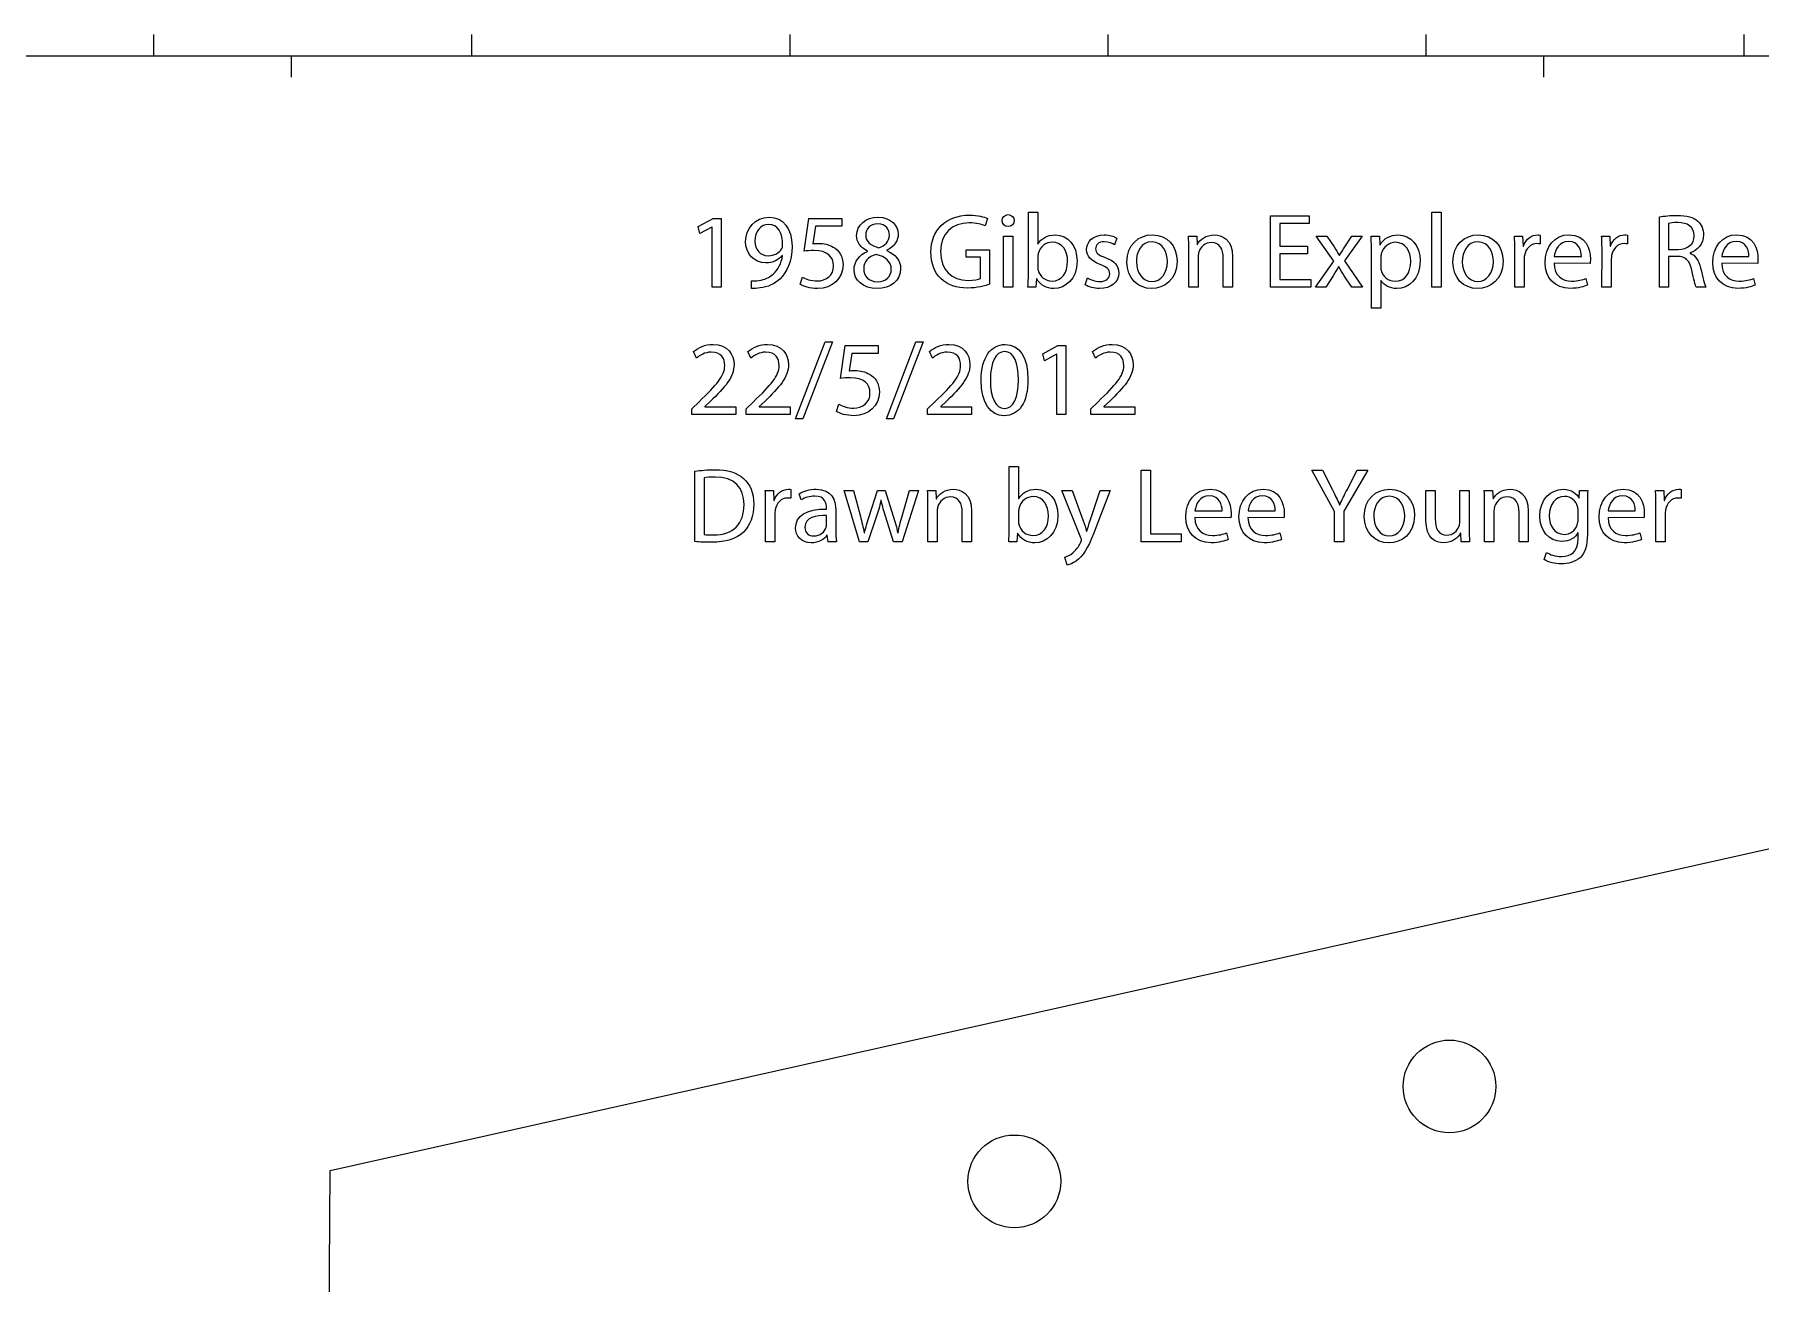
# Model space of a CAD drawing. Extents: x 14 to 1178, y 12 to 836.
# Drawn here: x 895.3 to 1033.1, y 732.1 to 831.9 of the extents above; entities that cross this region are included whole.
import ezdxf

# ---------------------------------------------------------------- set-up
doc = ezdxf.new("R2010")
doc.units = 0
doc.layers.add('Gibson-Explorer-00-1958', color=7, linetype='CONTINUOUS')

msp = doc.modelspace()

# ---------------------------------------------------------------- linework, layer by layer
at = {"layer": 'Gibson-Explorer-00-1958', "color": 7}
for points in [[(904.814335, 830.196536), (904.814335, 831.877558)], [(930.214334, 830.196536), (930.214334, 831.877558)], [(955.614334, 830.196536), (955.614334, 831.877558)], [(981.014333, 830.196536), (981.014333, 831.877558)], [(1006.414332, 830.196536), (1006.414332, 831.877558)], [(1031.814332, 830.196536), (1031.814332, 831.877558)], [(14.341933, 830.168632), (1161.689961, 830.168632)], [(974.648141, 817.692893), (975.393313, 817.692893), (975.393313, 815.127528), (975.410246, 815.127528)], [(974.648211, 812.739893), (974.648211, 817.692893), (974.648141, 817.692893)], [(953.897294, 816.710865), (953.88918, 816.710865), (953.889039, 816.710865)], [(956.750525, 814.560402), (957.106054, 817.185034), (959.739152, 817.185034), (959.739152, 816.558536), (959.739152, 816.55843)], [(959.739152, 816.55843), (957.639701, 816.55843), (957.427858, 815.161465)], [(962.626145, 816.744626), (962.618031, 816.744626), (962.61789, 816.744626)], [(962.634717, 817.278132), (962.643184, 817.278132), (962.643325, 817.278132)], [(971.380466, 817.184928), (971.194446, 816.583759)], [(973.031007, 816.532924), (973.022541, 816.532924), (973.0224, 816.532924)], [(1026.472712, 814.153861), (1025.778551, 814.153861), (1025.778551, 811.681489), (1025.041986, 811.681489), (1025.041986, 817.303355), (1025.041986, 817.303426)], [(1025.778551, 816.78703), (1025.778551, 814.712732), (1025.778551, 814.712732)], [(963.337521, 814.636426), (963.337521, 814.611026)], [(970.821701, 812.384363), (970.821701, 814.086057), (969.67034, 814.086057), (969.67034, 814.678795), (971.549976, 814.678795), (971.549976, 811.93563), (971.549976, 811.93563)], [(981.709235, 815.61863), (981.53147, 815.085124)], [(987.432454, 815.779497), (988.092889, 815.779497), (988.135258, 815.11063), (988.152191, 815.11063)], [(988.211458, 814.153932), (988.211458, 811.681559), (987.466286, 811.681559), (987.466286, 814.670363), (987.466321, 814.670363)], [(998.989313, 812.604497), (998.396399, 811.681559), (997.575415, 811.681559), (999.031681, 813.772897), (997.642936, 815.779497), (998.472881, 815.779497), (998.473058, 815.779497)], [(998.473058, 815.779497), (999.057011, 814.907359)], [(999.912321, 814.907359), (1000.479376, 815.779497), (1001.292422, 815.779497), (999.89507, 813.798226), (1001.326183, 811.681559), (1000.479376, 811.681559), (999.878207, 812.604497)], [(1002.012089, 815.779497), (1002.680779, 815.779497), (1002.723148, 815.076693), (1002.740081, 815.076693)], [(1013.46703, 815.779497), (1014.119175, 815.779497), (1014.153042, 814.975057), (1014.178442, 814.975057)], [(1015.52443, 815.847124), (1015.52443, 815.152752)], [(1020.427512, 815.779497), (1021.079657, 815.779497), (1021.113524, 814.975057), (1021.138924, 814.975057)], [(1022.484912, 815.847124), (1022.484912, 815.152752)], [(1025.778551, 814.712732), (1026.531979, 814.712732)], [(955.023501, 814.229991), (954.998101, 814.229991)], [(961.813415, 814.551759), (961.813415, 814.577159)], [(975.393207, 814.060728), (975.393207, 813.324163), (975.393313, 813.324163)], [(990.954446, 814.128426), (990.954446, 811.681559), (990.209627, 811.681559), (990.209627, 814.043865)], [(999.437905, 813.315556), (999.420972, 813.315556)], [(999.472124, 814.238493), (999.497172, 814.238493)], [(1002.807956, 812.231928), (1002.791022, 812.231928), (1002.791022, 810.00516), (1002.04585, 810.00516), (1002.04585, 814.441763), (1002.045956, 814.441763)], [(1002.791234, 814.060728), (1002.791234, 813.349493), (1002.791128, 813.349493)], [(1014.237814, 813.865713), (1014.237814, 811.681348), (1013.492642, 811.681348), (1013.501109, 814.500818), (1013.50125, 814.50103)], [(1019.505104, 813.594956), (1016.634975, 813.603422), (1016.634904, 813.603563)], [(1016.643159, 814.136893), (1018.810837, 814.136893), (1018.810837, 814.136893)], [(1021.198261, 813.865713), (1021.198261, 811.681348), (1020.453088, 811.681348), (1020.461555, 814.500818), (1020.461731, 814.50103)], [(1027.488677, 814.424724), (1027.488677, 814.399324)], [(1032.889986, 813.594956), (1030.019857, 813.603422), (1030.019786, 813.603563)], [(1030.028041, 814.136893), (1032.19572, 814.136893), (1032.19572, 814.136893)], [(952.542768, 811.588285), (952.542768, 812.19792), (952.542698, 812.197991)], [(956.428756, 811.927128), (956.615129, 812.494536)], [(962.592348, 812.130293), (962.600815, 812.130293), (962.600956, 812.130293)], [(975.317219, 812.358858), (975.299933, 812.358858), (975.257882, 811.681559), (974.614345, 811.681559)], [(979.186027, 811.876363), (979.363792, 812.435163), (979.363792, 812.435163)], [(984.503199, 812.147156), (984.511313, 812.147156), (984.511454, 812.147156)], [(1010.52952, 812.147156), (1010.537634, 812.147156), (1010.537775, 812.147156)], [(1019.166367, 812.384363), (1019.301763, 811.859324)], [(1032.551249, 812.384363), (1032.686645, 811.859324)], [(984.494697, 811.588356), (984.486231, 811.588356), (984.486407, 811.588356)], [(1010.521018, 811.588356), (1010.512552, 811.588356), (1010.512728, 811.588356)], [(1028.758888, 811.681489), (1027.996818, 811.681489)], [(948.148815, 806.034364), (947.911784, 806.559403)], [(952.492039, 806.034364), (952.255043, 806.559403)], [(959.654768, 804.400403), (960.010297, 807.025069), (962.64336, 807.025069), (962.64336, 806.398571), (962.64336, 806.398501)], [(962.64336, 806.398501), (960.543944, 806.398501), (960.332066, 805.001501)], [(966.986584, 806.034364), (966.749587, 806.559403)], [(980.016289, 806.034364), (979.779293, 806.559403)], [(949.249517, 802.563066), (948.817505, 802.15656), (948.817505, 802.139626), (951.281446, 802.139626), (951.281446, 801.521595), (947.76778, 801.521595), (947.76778, 801.52163)], [(947.76778, 801.52163), (947.76778, 801.978795), (948.352086, 802.546026)], [(953.592776, 802.563066), (953.160764, 802.15656), (953.160764, 802.139626), (955.62467, 802.139626), (955.62467, 801.521595), (952.111039, 801.521595), (952.111039, 801.52163)], [(952.111039, 801.52163), (952.111039, 801.978795), (952.695309, 802.546026)], [(959.332964, 801.767164), (959.519372, 802.334571)], [(968.087321, 802.563066), (967.655309, 802.15656), (967.655309, 802.139626), (970.119215, 802.139626), (970.119215, 801.521595), (966.605584, 801.521595), (966.605584, 801.52163)], [(966.605584, 801.52163), (966.605584, 801.978795), (967.189854, 802.546026)], [(981.116991, 802.563066), (980.68498, 802.15656), (980.68498, 802.139626), (983.148921, 802.139626), (983.148921, 801.521595), (979.635289, 801.521595), (979.635289, 801.52163)], [(979.635289, 801.52163), (979.635289, 801.978795), (980.21956, 802.546026)], [(972.709838, 801.428426), (972.701372, 801.428426), (972.701231, 801.428426)], [(972.726807, 802.004301), (972.734921, 802.004301), (972.735097, 802.004301)], [(948.021709, 791.378388), (948.021709, 796.991823), (948.021709, 796.991823)], [(973.118884, 797.372858), (973.864057, 797.372858), (973.864057, 794.807493), (973.88099, 794.807493)], [(973.119025, 792.419858), (973.119025, 797.372858), (973.118884, 797.372858)], [(999.096628, 791.361525), (999.096628, 793.783097), (997.284832, 797.068164), (998.131639, 797.068164), (998.935726, 795.493223)], [(1000.09573, 795.493223), (1000.917032, 797.068164), (1001.746977, 797.068164), (999.841836, 793.791529), (999.841836, 791.361525), (999.096663, 791.361525), (999.096628, 791.361525)], [(948.766882, 796.449991), (948.766882, 791.937082), (948.766882, 791.937187)], [(953.634333, 795.459462), (954.286478, 795.459462), (954.320345, 794.655023), (954.345745, 794.655023)], [(955.691768, 795.527089), (955.691768, 794.832717)], [(962.501861, 793.308858), (961.841461, 791.361525), (961.16381, 791.361525), (959.927712, 795.459462), (960.689747, 795.459462), (960.689994, 795.459462)], [(960.689994, 795.459462), (961.240539, 793.384987)], [(961.925987, 793.376556), (962.59503, 795.459462), (963.221704, 795.459462), (963.856633, 793.410493)], [(964.559331, 793.402062), (965.143249, 795.459462), (965.879814, 795.459462), (964.559331, 791.361525), (963.881681, 791.361525), (963.255359, 793.317289)], [(966.591331, 795.459462), (967.251767, 795.459462), (967.294135, 794.790595), (967.311069, 794.790595)], [(978.835719, 791.674862), (977.328511, 795.459462), (978.141205, 795.459462), (978.141134, 795.459462)], [(978.141134, 795.459462), (979.030311, 793.037925)], [(979.580574, 793.054787), (980.39362, 795.459462), (981.180809, 795.459462), (980.063209, 792.538356)], [(1006.396447, 793.063395), (1006.396447, 795.459462), (1007.141654, 795.459462), (1007.141654, 793.198791)], [(1009.106027, 792.953329), (1009.106027, 795.459462), (1009.850846, 795.459462), (1009.850846, 792.479125), (1009.850811, 792.479125)], [(1011.053043, 795.459462), (1011.713478, 795.459462), (1011.755846, 794.790595), (1011.77278, 794.790595)], [(1018.622313, 794.849862), (1018.639246, 794.849862), (1018.664646, 795.459462), (1019.325081, 795.459462)], [(1024.734893, 795.459462), (1025.387074, 795.459462), (1025.42094, 794.655023), (1025.44634, 794.655023)], [(1026.792364, 795.527089), (1026.792364, 794.832717)], [(954.405117, 793.545678), (954.405117, 791.361313), (953.659945, 791.361313), (953.668411, 794.180784), (953.668553, 794.180995)], [(956.514658, 794.697427), (956.345501, 795.19696)], [(958.521434, 793.969293), (958.521434, 794.053854)], [(962.891222, 794.672097), (962.874288, 794.672097)], [(967.3703, 793.833721), (967.3703, 791.361525), (966.625128, 791.361525), (966.625128, 794.350329), (966.625198, 794.350329)], [(999.503134, 794.316391), (999.520067, 794.316391)], [(1011.832046, 793.833721), (1011.832046, 791.361525), (1011.086839, 791.361525), (1011.086839, 794.350329), (1011.086909, 794.350329)], [(1019.291215, 794.341862), (1019.291215, 791.962693), (1019.291426, 791.962693)], [(1025.505713, 793.545678), (1025.505713, 791.361313), (1024.76054, 791.361313), (1024.769007, 794.180784), (1024.769113, 794.180995)], [(958.538297, 792.741627), (958.538297, 793.452862), (958.538191, 793.452862)], [(959.266607, 793.876089), (959.266607, 792.343729), (959.266501, 792.343729)], [(970.113288, 793.808391), (970.113288, 791.361525), (969.368469, 791.361525), (969.368469, 793.723831)], [(973.863951, 793.740693), (973.863951, 793.004129), (973.864057, 793.004129)], [(990.81644, 793.274921), (987.94631, 793.283387), (987.946204, 793.283529)], [(987.954495, 793.816823), (990.122138, 793.816823), (990.122138, 793.816823)], [(995.058028, 793.274921), (992.187934, 793.283387), (992.187828, 793.283529)], [(992.196083, 793.816823), (994.363726, 793.816823), (994.363726, 793.816823)], [(1014.574999, 793.808391), (1014.574999, 791.361525), (1013.83018, 791.361525), (1013.83018, 793.723831)], [(1018.546254, 793.114231), (1018.546254, 793.85076), (1018.546254, 793.85076)], [(1023.812168, 793.274921), (1020.942074, 793.283387), (1020.941968, 793.283529)], [(1020.950223, 793.816823), (1023.117901, 793.816823), (1023.117901, 793.816823)], [(959.325732, 791.361525), (958.656724, 791.361525), (958.58885, 791.877956), (958.563803, 791.877956)], [(961.536802, 792.07276), (961.562202, 792.07276)], [(964.220418, 792.07276), (964.245818, 792.07276)], [(973.787998, 792.038823), (973.770712, 792.038823), (973.728696, 791.361525), (973.085159, 791.361525)], [(979.301103, 792.199725), (979.318389, 792.199725)], [(990.477667, 792.064329), (990.613063, 791.539289)], [(994.719291, 792.064329), (994.854687, 791.539289)], [(1003.450294, 791.268321), (1003.44218, 791.268321), (1003.442003, 791.268321)], [(1003.458795, 791.827121), (1003.466909, 791.827121), (1003.46705, 791.827121)], [(1009.885031, 791.361525), (1009.224631, 791.361525), (1009.182227, 792.030391), (1009.165293, 792.030391)], [(1018.554509, 791.615595), (1018.554509, 792.064329), (1018.537576, 792.064329)], [(1023.473431, 792.064329), (1023.608827, 791.539289)], [(977.743307, 789.490321), (977.557252, 790.116995)], [(1015.845282, 789.930588), (1016.031654, 790.506462)]]:
    msp.add_lwpolyline(points, dxfattribs=at)
at = {"layer": 'Gibson-Explorer-00-1958', "color": 1}
for points in [[(904.814335, 830.196536), (904.814335, 831.877558)], [(930.214334, 830.196536), (930.214334, 831.877558)], [(955.614334, 830.196536), (955.614334, 831.877558)], [(981.014333, 830.196536), (981.014333, 831.877558)], [(1006.414332, 830.196536), (1006.414332, 831.877558)], [(1031.814332, 830.196536), (1031.814332, 831.877558)], [(14.341933, 830.168632), (1161.689961, 830.168632)], [(915.779056, 830.191703), (915.779056, 828.458647)], [(1015.779136, 830.191703), (1015.779136, 828.458647)], [(918.88858, 741.136342), (1076.133768, 776.30317)], [(1080.011571, 662.138252), (918.58819, 697.890762), (918.88858, 741.136342), (918.88858, 741.136342)]]:
    msp.add_lwpolyline(points, dxfattribs=at)
at = {"layer": 'Gibson-Explorer-00-1958', "color": 7}
for points in [[(996.932054, 814.357026), (994.722395, 814.357026), (994.722395, 812.299591), (997.194591, 812.299591), (997.194591, 811.681559), (993.977187, 811.681559), (993.977187, 817.388199), (997.067803, 817.388199), (997.067803, 816.770132), (994.722395, 816.770132), (994.722395, 814.966626), (996.932054, 814.966626), (996.932054, 814.357026)], [(1006.863242, 817.692893), (1007.608415, 817.692893), (1007.608415, 811.681559), (1006.863242, 811.681559), (1006.863242, 817.692893)], [(949.384913, 816.490732), (949.36798, 816.490732), (948.411282, 815.974159), (948.267278, 816.541391), (949.469615, 817.184928), (950.104545, 817.184928), (950.104545, 811.681559), (949.384843, 811.681559), (949.384843, 816.490732)], [(972.66687, 811.681559), (972.66687, 815.779497), (973.412043, 815.779497), (973.412043, 811.681559), (972.66687, 811.681559)], [(956.064619, 801.182964), (958.418635, 807.321262), (959.002588, 807.321262), (956.632027, 801.182964), (956.064619, 801.182964)], [(963.31205, 801.182964), (965.666101, 807.321262), (966.250054, 807.321262), (963.879458, 801.182964), (963.31205, 801.182964)], [(976.909164, 806.330803), (976.892231, 806.330803), (975.935497, 805.81423), (975.791493, 806.381462), (976.993831, 807.024999), (977.628795, 807.024999), (977.628795, 801.52163), (976.909093, 801.52163), (976.909093, 806.330803)], [(983.66948, 797.068164), (984.414652, 797.068164), (984.414652, 791.979591), (986.853087, 791.979591), (986.853087, 791.361525), (983.66948, 791.361525), (983.66948, 797.068164)]]:
    msp.add_lwpolyline(points, close=True, dxfattribs=at)
at = {"layer": 'Gibson-Explorer-00-1958', "color": 1}
for points in [[(1011.984023, 747.843247)], [(977.234037, 740.260254)]]:
    msp.add_lwpolyline(points, close=True, dxfattribs=at)
at = {"layer": 'Gibson-Explorer-00-1958', "color": 7}
for points in [[(966.859478, 814.50103), (966.859478, 816.202724), (968.036309, 817.44743), (969.94974, 817.44743)], [(969.94974, 817.44743), (970.61014, 817.44743), (971.13518, 817.303426), (971.380466, 817.184928)], [(972.55698, 817.015595), (972.55698, 817.278132), (972.751643, 817.489834), (973.039298, 817.489834)], [(973.039298, 817.489834), (973.327305, 817.489834), (973.513678, 817.278132), (973.513678, 817.015595)], [(1025.041986, 817.303426), (1025.414379, 817.379732), (1025.956316, 817.430391), (1026.455849, 817.430391)], [(1026.455849, 817.430391), (1027.24339, 817.430391), (1027.759822, 817.278132), (1028.115351, 816.956328)], [(952.068705, 815.330693), (952.068705, 816.363555), (952.830776, 817.278061), (953.956984, 817.278061)], [(953.889039, 816.710865), (953.262364, 816.710865), (952.813843, 816.151924), (952.813843, 815.372991)], [(955.023501, 815.051363), (955.031968, 815.99963), (954.67658, 816.710865), (953.897294, 816.710865)], [(953.956984, 817.278061), (955.082839, 817.278061), (955.777035, 816.371987), (955.777035, 814.958124)], [(960.932847, 815.813257), (960.932847, 816.685395), (961.669411, 817.278132), (962.634717, 817.278132)], [(962.61789, 816.744626), (961.999823, 816.744626), (961.661192, 816.338297), (961.661192, 815.864093)], [(963.549082, 815.847195), (963.549082, 816.287461), (963.28658, 816.744626), (962.626145, 816.744626)], [(962.643325, 817.278132), (963.709948, 817.278132), (964.25185, 816.617697), (964.25185, 815.923324)], [(969.932842, 816.829399), (968.544133, 816.829399), (967.638411, 815.965693), (967.638411, 814.534791)], [(971.194446, 816.583759), (970.88954, 816.727763), (970.50854, 816.829399), (969.932842, 816.829399)], [(973.0224, 816.532924), (972.743, 816.532924), (972.55698, 816.753093), (972.55698, 817.015595)], [(973.513678, 817.015595), (973.513678, 816.753093), (973.327305, 816.532924), (973.031007, 816.532924)], [(1026.506473, 816.854728), (1026.150943, 816.854728), (1025.905657, 816.820861), (1025.778551, 816.78703)], [(1027.819053, 815.796395), (1027.819053, 816.532924), (1027.285406, 816.854728), (1026.506473, 816.854728)], [(1028.115351, 816.956328), (1028.394751, 816.710865), (1028.563908, 816.321257), (1028.563908, 815.872524)], [(953.694446, 813.637254), (952.70367, 813.637254), (952.068705, 814.382426), (952.068705, 815.330693)], [(952.813843, 815.372991), (952.813843, 814.687226), (953.228603, 814.204591), (953.872176, 814.204591)], [(953.872176, 814.204591), (954.371709, 814.204591), (954.760999, 814.450195), (954.96427, 814.78043)], [(955.777035, 814.958124), (955.777035, 813.747356), (955.370846, 812.900689), (954.828944, 812.367218)], [(954.96427, 814.78043), (954.998137, 814.848128), (955.023501, 814.932865), (955.023501, 815.051363)], [(957.521203, 814.619634), (957.199435, 814.619634), (956.953796, 814.594234), (956.750525, 814.560402)], [(957.427858, 815.161465), (957.554964, 815.178399), (957.673462, 815.195332), (957.876733, 815.195332)], [(959.095968, 813.391967), (959.095968, 814.120101), (958.613297, 814.619634), (957.521203, 814.619634)], [(957.876733, 815.195332), (958.308392, 815.195332), (958.723188, 815.102304), (959.061854, 814.899034)], [(959.061854, 814.899034), (959.493866, 814.662002), (959.849395, 814.179367), (959.849395, 813.468132)], [(961.813415, 814.577159), (961.195348, 814.864991), (960.932847, 815.33923), (960.932847, 815.813257)], [(961.661192, 815.864093), (961.652725, 815.313724), (962.075952, 815.017426), (962.710882, 814.848128)], [(962.710882, 814.848128), (963.184945, 815.008995), (963.549082, 815.347661), (963.549082, 815.847195)], [(964.25185, 815.923324), (964.25185, 815.457728), (964.014819, 814.949763), (963.337521, 814.636426)], [(963.337521, 814.611026), (964.023109, 814.340057), (964.446513, 813.848956), (964.446513, 813.188556)], [(975.410246, 815.127528), (975.672748, 815.584693), (976.146811, 815.872524), (976.807211, 815.872524)], [(976.561431, 815.288395), (976.053643, 815.288395), (975.579262, 814.932865), (975.435611, 814.373889)], [(977.780666, 813.755858), (977.780666, 814.585591), (977.357262, 815.288395), (976.561431, 815.288395)], [(976.807211, 815.872524), (977.823176, 815.872524), (978.534587, 815.025893), (978.534587, 813.789795)], [(979.29627, 814.670363), (979.29627, 815.330763), (979.837854, 815.872524), (980.710133, 815.872524)], [(980.388364, 813.510395), (979.643192, 813.781328), (979.29627, 814.179261), (979.29627, 814.670363)], [(980.69327, 815.322332), (980.252968, 815.322332), (980.015972, 815.068261), (980.015972, 814.763356)], [(980.015972, 814.763356), (980.015972, 814.416257), (980.252968, 814.263822), (980.786262, 814.060728)], [(981.53147, 815.085124), (981.370568, 815.178328), (981.074305, 815.322332), (980.69327, 815.322332)], [(980.710133, 815.872524), (981.124929, 815.872524), (981.489066, 815.762457), (981.709235, 815.61863)], [(982.522035, 813.696591), (982.522035, 815.068261), (983.428074, 815.872524), (984.553929, 815.872524)], [(984.528352, 815.313724), (983.656392, 815.313724), (983.275356, 814.50103), (983.275356, 813.722097)], [(985.75616, 813.747426), (985.75616, 814.441763), (985.408921, 815.313724), (984.528352, 815.313724)], [(984.553929, 815.872524), (985.730795, 815.872524), (986.526591, 815.017426), (986.526591, 813.772897)], [(987.466321, 814.670363), (987.466321, 815.102199), (987.457854, 815.44083), (987.432454, 815.779497)], [(988.152191, 815.11063), (988.355462, 815.491665), (988.829525, 815.872524), (989.506823, 815.872524)], [(989.261184, 815.262924), (988.778513, 815.262924), (988.397478, 814.915826), (988.262117, 814.50103)], [(990.209627, 814.043865), (990.209627, 814.704124), (989.963987, 815.262924), (989.261184, 815.262924)], [(989.506823, 815.872524), (990.074231, 815.872524), (990.954446, 815.533857), (990.954446, 814.128426)], [(999.057011, 814.907359), (999.209623, 814.670363), (999.336376, 814.467093), (999.472124, 814.238493)], [(999.497172, 814.238493), (999.632921, 814.475524), (999.768317, 814.687226), (999.912321, 814.907359)], [(1002.045956, 814.441763), (1002.045956, 814.966626), (1002.037489, 815.39003), (1002.012089, 815.779497)], [(1002.740081, 815.076693), (1003.036344, 815.584693), (1003.527622, 815.872524), (1004.188058, 815.872524)], [(1003.968101, 815.279963), (1003.459924, 815.279963), (1002.977289, 814.924257), (1002.833603, 814.365457)], [(1005.178693, 813.755858), (1005.178693, 814.577159), (1004.755289, 815.279963), (1003.968101, 815.279963)], [(1004.188058, 815.872524), (1005.187124, 815.872524), (1005.932297, 815.034324), (1005.932297, 813.789795)], [(1008.548356, 813.696591), (1008.548356, 815.068261), (1009.454395, 815.872524), (1010.58025, 815.872524)], [(1010.554638, 815.313724), (1009.682713, 815.313724), (1009.301677, 814.50103), (1009.301677, 813.722097)], [(1011.782481, 813.747426), (1011.782481, 814.441763), (1011.435242, 815.313724), (1010.554638, 815.313724)], [(1010.58025, 815.872524), (1011.757116, 815.872524), (1012.552912, 815.017426), (1012.552912, 813.772897)], [(1013.50125, 814.50103), (1013.50125, 814.983489), (1013.492783, 815.398461), (1013.46703, 815.779497)], [(1014.178442, 814.975057), (1014.364497, 815.525426), (1014.821979, 815.872524), (1015.321195, 815.872524)], [(1015.261928, 815.169685), (1014.737242, 815.169685), (1014.364497, 814.771752), (1014.262862, 814.221418)], [(1015.52443, 815.152752), (1015.440046, 815.161218), (1015.363564, 815.169685), (1015.261928, 815.169685)], [(1015.321195, 815.872524), (1015.397677, 815.872524), (1015.456909, 815.864057), (1015.52443, 815.847124)], [(1015.915237, 813.66283), (1015.915237, 814.907359), (1016.651802, 815.881132), (1017.845531, 815.881132)], [(1017.786265, 815.347661), (1017.024194, 815.347661), (1016.702426, 814.653465), (1016.643159, 814.136893)], [(1018.810837, 814.136893), (1018.819304, 814.602665), (1018.616175, 815.347661), (1017.786265, 815.347661)], [(1017.845531, 815.881132), (1019.18323, 815.881132), (1019.530504, 814.704124), (1019.530504, 813.950661)], [(1020.461731, 814.50103), (1020.461731, 814.983489), (1020.453265, 815.398461), (1020.427512, 815.779497)], [(1021.138924, 814.975057), (1021.324943, 815.525426), (1021.782461, 815.872524), (1022.281641, 815.872524)], [(1022.22241, 815.169685), (1021.697724, 815.169685), (1021.324943, 814.771752), (1021.223308, 814.221418)], [(1022.484912, 815.152752), (1022.400527, 815.161218), (1022.324045, 815.169685), (1022.22241, 815.169685)], [(1022.281641, 815.872524), (1022.358124, 815.872524), (1022.41739, 815.864057), (1022.484912, 815.847124)], [(1026.531979, 814.712732), (1027.31952, 814.712732), (1027.819053, 815.144391), (1027.819053, 815.796395)], [(1028.563908, 815.872524), (1028.563908, 815.127528), (1028.08159, 814.627959), (1027.488677, 814.424724)], [(1029.30012, 813.66283), (1029.30012, 814.907359), (1030.036685, 815.881132), (1031.230414, 815.881132)], [(1031.171147, 815.347661), (1030.409077, 815.347661), (1030.087308, 814.653465), (1030.028041, 814.136893)], [(1032.19572, 814.136893), (1032.204186, 814.602665), (1032.001057, 815.347661), (1031.171147, 815.347661)], [(1031.230414, 815.881132), (1032.568112, 815.881132), (1032.915386, 814.704124), (1032.915386, 813.950661)], [(954.998101, 814.229991), (954.693548, 813.857422), (954.253246, 813.637254), (953.694446, 813.637254)], [(954.295544, 812.765152), (954.659364, 813.095352), (954.921866, 813.578022), (955.023501, 814.229991)], [(959.849395, 813.468132), (959.849395, 812.392901), (958.994333, 811.588461), (957.800603, 811.588461)], [(957.800603, 812.18963), (958.494799, 812.18963), (959.104223, 812.646795), (959.095968, 813.391967)], [(960.729576, 813.070022), (960.729576, 813.764218), (961.144725, 814.263752), (961.813415, 814.551759)], [(962.490713, 814.314657), (961.847176, 814.128426), (961.500254, 813.696591), (961.500254, 813.171728)], [(963.701658, 813.112461), (963.701658, 813.772897), (963.235886, 814.103132), (962.490713, 814.314657)], [(967.655309, 812.375932), (967.164031, 812.849959), (966.859478, 813.61203), (966.859478, 814.50103)], [(967.638411, 814.534791), (967.638411, 813.086991), (968.502117, 812.231928), (969.839815, 812.231928)], [(975.435611, 814.373889), (975.410211, 814.280897), (975.393207, 814.179261), (975.393207, 814.060728)], [(975.393313, 813.324163), (975.393313, 813.230995), (975.40178, 813.137791), (975.41836, 813.05323)], [(976.536313, 812.181093), (977.323501, 812.181093), (977.780666, 812.816022), (977.780666, 813.755858)], [(978.534587, 813.789795), (978.534587, 812.316489), (977.603043, 811.588356), (976.688713, 811.588356)], [(981.141792, 812.756756), (981.141792, 813.112461), (980.930266, 813.307124), (980.388364, 813.510395)], [(980.786262, 814.060728), (981.489066, 813.798226), (981.861494, 813.442697), (981.861494, 812.82463)], [(984.486407, 811.588356), (983.385705, 811.588356), (982.522035, 812.401226), (982.522035, 813.696591)], [(983.275356, 813.722097), (983.275356, 812.82463), (983.783497, 812.147156), (984.503199, 812.147156)], [(986.526591, 813.772897), (986.526591, 812.248791), (985.468258, 811.588356), (984.494697, 811.588356)], [(984.511454, 812.147156), (985.222866, 812.147156), (985.75616, 812.816022), (985.75616, 813.747426)], [(988.262117, 814.50103), (988.22825, 814.407826), (988.211458, 814.27243), (988.211458, 814.153932)], [(999.420972, 813.315556), (999.285576, 813.070093), (999.141572, 812.849959), (998.989313, 812.604497)], [(999.878207, 812.604497), (999.717305, 812.841528), (999.581909, 813.070093), (999.437905, 813.315556)], [(1002.791128, 813.349493), (1002.791128, 813.247858), (1002.799242, 813.137791), (1002.824995, 813.044799)], [(1002.833603, 814.365457), (1002.816317, 814.263822), (1002.791234, 814.153932), (1002.791234, 814.060728)], [(1003.93434, 812.172661), (1004.721528, 812.172661), (1005.178693, 812.816022), (1005.178693, 813.755858)], [(1005.932297, 813.789795), (1005.932297, 812.316489), (1005.026258, 811.588356), (1004.069524, 811.588356)], [(1010.512728, 811.588356), (1009.412026, 811.588356), (1008.548356, 812.401226), (1008.548356, 813.696591)], [(1009.301677, 813.722097), (1009.301677, 812.82463), (1009.809818, 812.147156), (1010.52952, 812.147156)], [(1012.552912, 813.772897), (1012.552912, 812.248791), (1011.494579, 811.588356), (1010.521018, 811.588356)], [(1010.537775, 812.147156), (1011.249187, 812.147156), (1011.782481, 812.816022), (1011.782481, 813.747426)], [(1014.262862, 814.221418), (1014.245928, 814.111352), (1014.237814, 813.992818), (1014.237814, 813.865713)], [(1017.930269, 811.596963), (1016.677273, 811.596963), (1015.915237, 812.435163), (1015.915237, 813.66283)], [(1016.634904, 813.603563), (1016.651837, 812.595889), (1017.286732, 812.181093), (1018.031904, 812.181093)], [(1019.530504, 813.950661), (1019.530504, 813.798226), (1019.522037, 813.679728), (1019.505104, 813.594956)], [(1021.223308, 814.221418), (1021.206375, 814.111352), (1021.198261, 813.992818), (1021.198261, 813.865713)], [(1027.624425, 813.044728), (1027.454916, 813.832093), (1027.141755, 814.128356), (1026.472712, 814.153861)], [(1027.488677, 814.399324), (1027.920688, 814.246889), (1028.183225, 813.840524), (1028.326877, 813.247787)], [(1028.326877, 813.247787), (1028.513249, 812.451991), (1028.648645, 811.901622), (1028.758888, 811.681489)], [(1031.315151, 811.596963), (1030.062155, 811.596963), (1029.30012, 812.435163), (1029.30012, 813.66283)], [(1030.019786, 813.603563), (1030.03672, 812.595889), (1030.671614, 812.181093), (1031.416786, 812.181093)], [(1032.915386, 813.950661), (1032.915386, 813.798226), (1032.90692, 813.679728), (1032.889986, 813.594956)], [(952.542698, 812.197991), (952.7036, 812.189524), (952.889972, 812.197991), (953.143866, 812.231858)], [(953.143866, 812.231858), (953.575878, 812.282658), (953.982066, 812.460422), (954.295544, 812.765152)], [(954.828944, 812.367218), (954.405541, 811.960889), (953.821235, 811.698352), (953.228674, 811.630689)], [(957.800603, 811.588461), (957.199435, 811.588461), (956.699901, 811.757795), (956.428756, 811.927128)], [(956.615129, 812.494536), (956.843552, 812.358963), (957.292462, 812.18963), (957.800603, 812.18963)], [(962.575486, 811.588285), (961.424125, 811.588285), (960.729576, 812.265759), (960.729576, 813.070022)], [(961.500254, 813.171728), (961.474854, 812.621395), (961.898152, 812.130293), (962.592348, 812.130293)], [(964.446513, 813.188556), (964.446513, 812.223391), (963.625176, 811.588285), (962.575486, 811.588285)], [(962.600956, 812.130293), (963.269646, 812.130293), (963.701658, 812.54523), (963.701658, 813.112461)], [(969.788839, 811.622293), (968.925168, 811.622293), (968.214109, 811.842426), (967.655309, 812.375932)], [(971.549976, 811.93563), (971.219599, 811.808489), (970.559517, 811.622293), (969.788839, 811.622293)], [(969.839815, 812.231928), (970.322133, 812.231928), (970.652544, 812.299591), (970.821701, 812.384363)], [(974.614345, 811.681559), (974.639392, 811.960959), (974.648211, 812.375932), (974.648211, 812.739893)], [(976.688713, 811.588356), (976.096152, 811.588356), (975.63038, 811.816956), (975.317219, 812.358858)], [(975.41836, 813.05323), (975.562364, 812.536622), (976.002666, 812.181093), (976.536313, 812.181093)], [(980.337388, 811.588356), (979.888831, 811.588356), (979.474035, 811.706889), (979.186027, 811.876363)], [(979.363792, 812.435163), (979.592568, 812.299591), (979.981858, 812.147156), (980.354603, 812.147156)], [(981.861494, 812.82463), (981.861494, 812.096356), (981.294086, 811.588356), (980.337388, 811.588356)], [(980.354603, 812.147156), (980.887897, 812.147156), (981.141792, 812.409693), (981.141792, 812.756756)], [(1004.069524, 811.588356), (1003.519015, 811.588356), (1003.053595, 811.825563), (1002.807956, 812.231928)], [(1002.824995, 813.044799), (1002.952136, 812.528191), (1003.409301, 812.172661), (1003.93434, 812.172661)], [(1019.301763, 811.859324), (1019.039226, 811.740826), (1018.582061, 811.596963), (1017.930269, 811.596963)], [(1018.031904, 812.181093), (1018.565198, 812.181093), (1018.895575, 812.274297), (1019.166367, 812.384363)], [(1027.996818, 811.681489), (1027.903825, 811.842356), (1027.776684, 812.333458), (1027.624425, 813.044728)], [(1032.686645, 811.859324), (1032.424108, 811.740826), (1031.966943, 811.596963), (1031.315151, 811.596963)], [(1031.416786, 812.181093), (1031.950081, 812.181093), (1032.280457, 812.274297), (1032.551249, 812.384363)], [(953.228674, 811.630689), (952.957917, 811.596822), (952.712278, 811.579854), (952.542768, 811.588285)], [(947.911784, 806.559403), (948.284211, 806.872564), (948.834756, 807.118167), (949.469686, 807.118167)], [(949.317039, 806.500136), (948.817505, 806.500136), (948.402709, 806.246065), (948.148815, 806.034364)], [(950.400878, 805.424764), (950.400878, 805.983528), (950.138376, 806.500136), (949.317039, 806.500136)], [(949.469686, 807.118167), (950.646517, 807.118167), (951.14605, 806.305297), (951.14605, 805.517932)], [(952.255043, 806.559403), (952.627435, 806.872564), (953.17798, 807.118167), (953.812909, 807.118167)], [(953.660298, 806.500136), (953.160764, 806.500136), (952.745968, 806.246065), (952.492039, 806.034364)], [(954.744101, 805.424764), (954.744101, 805.983528), (954.481599, 806.500136), (953.660298, 806.500136)], [(953.812909, 807.118167), (954.989741, 807.118167), (955.489274, 806.305297), (955.489274, 805.517932)], [(966.749587, 806.559403), (967.12198, 806.872564), (967.672525, 807.118167), (968.307454, 807.118167)], [(968.154842, 806.500136), (967.655309, 806.500136), (967.240513, 806.246065), (966.986584, 806.034364)], [(969.238646, 805.424764), (969.238646, 805.983528), (968.976144, 806.500136), (968.154842, 806.500136)], [(968.307454, 807.118167), (969.484285, 807.118167), (969.983854, 806.305297), (969.983854, 805.517932)], [(970.872572, 804.256328), (970.872572, 806.110669), (971.676658, 807.118167), (972.794576, 807.118167)], [(972.735097, 806.542328), (972.057799, 806.542328), (971.617497, 805.678834), (971.617497, 804.298732)], [(973.853015, 804.298732), (973.853015, 805.653328), (973.514383, 806.542328), (972.735097, 806.542328)], [(972.794576, 807.118167), (973.945936, 807.118167), (974.614627, 806.085164), (974.614627, 804.332669)], [(979.779293, 806.559403), (980.151685, 806.872564), (980.70223, 807.118167), (981.33716, 807.118167)], [(981.184548, 806.500136), (980.68498, 806.500136), (980.270219, 806.246065), (980.016289, 806.034364)], [(982.268352, 805.424764), (982.268352, 805.983528), (982.00585, 806.500136), (981.184548, 806.500136)], [(981.33716, 807.118167), (982.513991, 807.118167), (983.013525, 806.305297), (983.013525, 805.517932)], [(948.352086, 802.546026), (949.757341, 803.883936), (950.400878, 804.594995), (950.400878, 805.424764)], [(951.14605, 805.517932), (951.14605, 804.501967), (950.409486, 803.680666), (949.249517, 802.563066)], [(952.695309, 802.546026), (954.100564, 803.883936), (954.744101, 804.594995), (954.744101, 805.424764)], [(955.489274, 805.517932), (955.489274, 804.501967), (954.752709, 803.680666), (953.592776, 802.563066)], [(960.332066, 805.001501), (960.459172, 805.018434), (960.577705, 805.035367), (960.78094, 805.035367)], [(960.78094, 805.035367), (961.212635, 805.035367), (961.627431, 804.94234), (961.966062, 804.739069)], [(967.189854, 802.546026), (968.595109, 803.883936), (969.238646, 804.594995), (969.238646, 805.424764)], [(969.983854, 805.517932), (969.983854, 804.501967), (969.247289, 803.680666), (968.087321, 802.563066)], [(980.21956, 802.546026), (981.624815, 803.883936), (982.268352, 804.594995), (982.268352, 805.424764)], [(983.013525, 805.517932), (983.013525, 804.501967), (982.27696, 803.680666), (981.116991, 802.563066)], [(960.425411, 804.459669), (960.103642, 804.459669), (959.858003, 804.434269), (959.654768, 804.400403)], [(962.000176, 803.232003), (962.000176, 803.960136), (961.517505, 804.459669), (960.425411, 804.459669)], [(961.966062, 804.739069), (962.398074, 804.502038), (962.753603, 804.019403), (962.753603, 803.308167)], [(972.701231, 801.428426), (971.625999, 801.428426), (970.889435, 802.43596), (970.872572, 804.256328)], [(971.617497, 804.298732), (971.600564, 802.867795), (972.040901, 802.004301), (972.726807, 802.004301)], [(974.614627, 804.332669), (974.614627, 802.461466), (973.912176, 801.428426), (972.709838, 801.428426)], [(972.735097, 802.004301), (973.488878, 802.004301), (973.853015, 802.893301), (973.853015, 804.298732)], [(959.519372, 802.334571), (959.74776, 802.198999), (960.19667, 802.029666), (960.704811, 802.029666)], [(962.753603, 803.308167), (962.753603, 802.232936), (961.89854, 801.428497), (960.704811, 801.428497)], [(960.704811, 802.029666), (961.399007, 802.029666), (962.008431, 802.48683), (962.000176, 803.232003)], [(960.704811, 801.428497), (960.103642, 801.428497), (959.604109, 801.59783), (959.332964, 801.767164)], [(948.021709, 796.991823), (948.478874, 797.059697), (949.012521, 797.110356), (949.596439, 797.110356)], [(949.596439, 797.110356), (950.654772, 797.110356), (951.408588, 796.873325), (951.908121, 796.407728)], [(949.630552, 796.526121), (949.249517, 796.526121), (948.961509, 796.492254), (948.766882, 796.449991)], [(951.941882, 794.324717), (951.950348, 795.687956), (951.188419, 796.526121), (949.630552, 796.526121)], [(951.908121, 796.407728), (952.424517, 795.941956), (952.720815, 795.273089), (952.720815, 794.350329)], [(953.668553, 794.180995), (953.668553, 794.663489), (953.660086, 795.078427), (953.634333, 795.459462)], [(954.345745, 794.655023), (954.5318, 795.205391), (954.989282, 795.552489), (955.488851, 795.552489)], [(955.488851, 795.552489), (955.56498, 795.552489), (955.624247, 795.544023), (955.691768, 795.527089)], [(956.345501, 795.19696), (956.684167, 795.408662), (957.183701, 795.552489), (957.700097, 795.552489)], [(957.700097, 795.552489), (958.961701, 795.552489), (959.266607, 794.697427), (959.266607, 793.876089)], [(966.625198, 794.350329), (966.625198, 794.782164), (966.616731, 795.120795), (966.591331, 795.459462)], [(967.311069, 794.790595), (967.514339, 795.17163), (967.988367, 795.552489), (968.665665, 795.552489)], [(968.665665, 795.552489), (969.233072, 795.552489), (970.113288, 795.213823), (970.113288, 793.808391)], [(973.88099, 794.807493), (974.143527, 795.264658), (974.617555, 795.552489), (975.27799, 795.552489)], [(975.27799, 795.552489), (976.293955, 795.552489), (977.005366, 794.705858), (977.005366, 793.46976)], [(987.226538, 793.342795), (987.226538, 794.587325), (987.963103, 795.561097), (989.156832, 795.561097)], [(989.156832, 795.561097), (990.494565, 795.561097), (990.84184, 794.384089), (990.84184, 793.630627)], [(991.468126, 793.342795), (991.468126, 794.587325), (992.204691, 795.561097), (993.39842, 795.561097)], [(993.39842, 795.561097), (994.736153, 795.561097), (995.083428, 794.384089), (995.083428, 793.630627)], [(998.935726, 795.493223), (999.147604, 795.061564), (999.325369, 794.714289), (999.503134, 794.316391)], [(999.520067, 794.316391), (999.672326, 794.68896), (999.875596, 795.061564), (1000.09573, 795.493223)], [(1001.477631, 793.376556), (1001.477631, 794.748227), (1002.38367, 795.552489), (1003.50956, 795.552489)], [(1003.50956, 795.552489), (1004.686392, 795.552489), (1005.482223, 794.697427), (1005.482223, 793.452862)], [(1011.086909, 794.350329), (1011.086909, 794.782164), (1011.078443, 795.120795), (1011.053043, 795.459462)], [(1011.77278, 794.790595), (1011.97605, 795.17163), (1012.450078, 795.552489), (1013.127376, 795.552489)], [(1013.127376, 795.552489), (1013.694784, 795.552489), (1014.574999, 795.213823), (1014.574999, 793.808391)], [(1015.489682, 793.384987), (1015.489682, 794.773556), (1016.395756, 795.552489), (1017.343846, 795.552489)], [(1017.343846, 795.552489), (1018.054905, 795.552489), (1018.43594, 795.188493), (1018.622313, 794.849862)], [(1019.325081, 795.459462), (1019.299681, 795.17163), (1019.291215, 794.84143), (1019.291215, 794.341862)], [(1020.222301, 793.342795), (1020.222301, 794.587325), (1020.958831, 795.561097), (1022.15256, 795.561097)], [(1022.15256, 795.561097), (1023.490293, 795.561097), (1023.837568, 794.384089), (1023.837568, 793.630627)], [(1024.769113, 794.180995), (1024.769113, 794.663489), (1024.760646, 795.078427), (1024.734893, 795.459462)], [(1025.44634, 794.655023), (1025.632395, 795.205391), (1026.089913, 795.552489), (1026.589446, 795.552489)], [(1026.589446, 795.552489), (1026.665575, 795.552489), (1026.724842, 795.544023), (1026.792364, 795.527089)], [(949.512054, 791.903321), (951.086784, 791.894854), (951.941882, 792.783889), (951.941882, 794.324717)], [(952.720815, 794.350329), (952.720815, 793.418925), (952.424517, 792.656889), (951.899513, 792.132027)], [(955.429231, 794.84965), (954.904545, 794.84965), (954.5318, 794.451752), (954.430164, 793.901384)], [(955.691768, 794.832717), (955.607349, 794.841184), (955.530866, 794.84965), (955.429231, 794.84965)], [(956.057493, 792.445364), (956.057493, 793.435823), (956.938062, 793.977725), (958.521434, 793.969293)], [(957.589854, 795.002297), (957.200564, 795.002297), (956.802666, 794.89223), (956.514658, 794.697427)], [(958.521434, 794.053854), (958.521434, 794.392697), (958.428054, 795.010729), (957.589854, 795.002297)], [(962.874288, 794.672097), (962.772653, 794.180995), (962.645547, 793.74916), (962.501861, 793.308858)], [(963.255359, 793.317289), (963.111355, 793.783097), (962.992822, 794.189427), (962.891222, 794.672097)], [(967.420959, 794.180995), (967.387092, 794.087791), (967.3703, 793.952395), (967.3703, 793.833721)], [(968.420026, 794.942889), (967.93739, 794.942889), (967.556355, 794.595791), (967.420959, 794.180995)], [(969.368469, 793.723831), (969.368469, 794.384089), (969.122829, 794.942889), (968.420026, 794.942889)], [(973.90632, 794.053854), (973.88092, 793.960862), (973.863951, 793.859227), (973.863951, 793.740693)], [(975.032175, 794.96836), (974.524351, 794.96836), (974.049971, 794.612654), (973.90632, 794.053854)], [(976.25141, 793.435823), (976.25141, 794.265556), (975.827971, 794.96836), (975.032175, 794.96836)], [(989.097565, 795.027627), (988.33553, 795.027627), (988.013726, 794.333254), (987.954495, 793.816823)], [(990.122138, 793.816823), (990.130604, 794.28263), (989.92751, 795.027627), (989.097565, 795.027627)], [(993.339153, 795.027627), (992.577118, 795.027627), (992.25535, 794.333254), (992.196083, 793.816823)], [(994.363726, 793.816823), (994.372193, 794.28263), (994.169098, 795.027627), (993.339153, 795.027627)], [(1003.483949, 794.993689), (1002.611988, 794.993689), (1002.230952, 794.180995), (1002.230952, 793.402062)], [(1004.711792, 793.427391), (1004.711792, 794.121729), (1004.364517, 794.993689), (1003.483949, 794.993689)], [(1011.88267, 794.180995), (1011.848803, 794.087791), (1011.832046, 793.952395), (1011.832046, 793.833721)], [(1012.881737, 794.942889), (1012.399101, 794.942889), (1012.018066, 794.595791), (1011.88267, 794.180995)], [(1013.83018, 793.723831), (1013.83018, 794.384089), (1013.58454, 794.942889), (1012.881737, 794.942889)], [(1017.462415, 794.976791), (1016.751356, 794.976791), (1016.24318, 794.375623), (1016.24318, 793.418925)], [(1018.503885, 794.180995), (1018.368489, 794.621262), (1018.012925, 794.976791), (1017.462415, 794.976791)], [(1018.546254, 793.85076), (1018.546254, 793.969293), (1018.537787, 794.07936), (1018.503885, 794.180995)], [(1022.093329, 795.027627), (1021.331258, 795.027627), (1021.009489, 794.333254), (1020.950223, 793.816823)], [(1023.117901, 793.816823), (1023.126368, 794.28263), (1022.923238, 795.027627), (1022.093329, 795.027627)], [(1026.529827, 794.84965), (1026.00514, 794.84965), (1025.632395, 794.451752), (1025.53076, 793.901384)], [(1026.792364, 794.832717), (1026.707944, 794.841184), (1026.631462, 794.84965), (1026.529827, 794.84965)], [(954.430164, 793.901384), (954.413231, 793.791317), (954.405117, 793.672784), (954.405117, 793.545678)], [(958.538191, 793.452862), (957.725497, 793.469795), (956.80256, 793.325756), (956.80256, 792.529925)], [(958.50443, 792.504595), (958.529477, 792.58076), (958.538297, 792.665321), (958.538297, 792.741627)], [(961.240539, 793.384987), (961.35043, 792.927823), (961.460673, 792.495987), (961.536802, 792.07276)], [(961.562202, 792.07276), (961.65523, 792.487556), (961.79059, 792.927823), (961.925987, 793.376556)], [(963.856633, 793.410493), (964.008892, 792.927823), (964.127426, 792.487556), (964.220418, 792.07276)], [(964.245818, 792.07276), (964.313692, 792.487556), (964.423583, 792.919391), (964.559331, 793.402062)], [(973.864057, 793.004129), (973.864057, 792.91096), (973.872171, 792.817756), (973.889104, 792.733195)], [(973.889104, 792.733195), (974.033108, 792.216587), (974.473375, 791.861058), (975.007021, 791.861058)], [(975.007021, 791.861058), (975.794245, 791.861058), (976.25141, 792.495987), (976.25141, 793.435823)], [(977.005366, 793.46976), (977.005366, 791.996454), (976.073786, 791.268321), (975.159492, 791.268321)], [(979.030311, 793.037925), (979.131946, 792.766956), (979.233581, 792.445364), (979.301103, 792.199725)], [(979.318389, 792.199725), (979.394519, 792.445364), (979.479291, 792.758489), (979.580574, 793.054787)], [(989.241569, 791.276788), (987.988608, 791.276788), (987.226538, 792.115129), (987.226538, 793.342795)], [(987.946204, 793.283529), (987.963138, 792.275854), (988.598032, 791.861058), (989.343204, 791.861058)], [(990.84184, 793.630627), (990.84184, 793.478191), (990.833373, 793.359693), (990.81644, 793.274921)], [(993.483193, 791.276788), (992.230197, 791.276788), (991.468126, 792.115129), (991.468126, 793.342795)], [(992.187828, 793.283529), (992.204761, 792.275854), (992.83962, 791.861058), (993.584793, 791.861058)], [(995.083428, 793.630627), (995.083428, 793.478191), (995.074961, 793.359693), (995.058028, 793.274921)], [(1003.442003, 791.268321), (1002.341301, 791.268321), (1001.477631, 792.081191), (1001.477631, 793.376556)], [(1002.230952, 793.402062), (1002.230952, 792.504595), (1002.739129, 791.827121), (1003.458795, 791.827121)], [(1005.482223, 793.452862), (1005.482223, 791.928756), (1004.42389, 791.268321), (1003.450294, 791.268321)], [(1003.46705, 791.827121), (1004.178462, 791.827121), (1004.711792, 792.495987), (1004.711792, 793.427391)], [(1007.810662, 791.268321), (1007.167125, 791.268321), (1006.396447, 791.632493), (1006.396447, 793.063395)], [(1007.141654, 793.198791), (1007.141654, 792.419858), (1007.387258, 791.886387), (1008.055984, 791.886387)], [(1008.055984, 791.886387), (1008.555517, 791.886387), (1008.902756, 792.233662), (1009.038152, 792.572293)], [(1009.038152, 792.572293), (1009.080521, 792.673929), (1009.106027, 792.809325), (1009.106027, 792.953329)], [(1017.233956, 791.378388), (1016.217638, 791.378388), (1015.489682, 792.242093), (1015.489682, 793.384987)], [(1016.24318, 793.418925), (1016.24318, 792.623129), (1016.657976, 791.945795), (1017.45416, 791.945795)], [(1017.45416, 791.945795), (1017.91958, 791.945795), (1018.334376, 792.233662), (1018.486987, 792.716121)], [(1018.486987, 792.716121), (1018.529356, 792.834831), (1018.546254, 792.978658), (1018.546254, 793.114231)], [(1022.237332, 791.276788), (1020.984336, 791.276788), (1020.222301, 792.115129), (1020.222301, 793.342795)], [(1020.941968, 793.283529), (1020.958901, 792.275854), (1021.593795, 791.861058), (1022.338968, 791.861058)], [(1023.837568, 793.630627), (1023.837568, 793.478191), (1023.829101, 793.359693), (1023.812168, 793.274921)], [(1025.53076, 793.901384), (1025.513827, 793.791317), (1025.505713, 793.672784), (1025.505713, 793.545678)], [(949.36805, 791.310725), (948.834756, 791.310725), (948.402709, 791.327658), (948.021709, 791.378388)], [(948.766882, 791.937187), (948.953254, 791.903321), (949.224047, 791.903321), (949.512054, 791.903321)], [(951.899513, 792.132027), (951.357576, 791.598556), (950.477007, 791.310725), (949.36805, 791.310725)], [(957.310454, 791.268321), (956.480897, 791.268321), (956.057493, 791.852627), (956.057493, 792.445364)], [(956.80256, 792.529925), (956.80256, 792.038823), (957.124328, 791.818689), (957.496756, 791.818689)], [(958.563803, 791.877956), (958.343634, 791.556329), (957.89476, 791.268321), (957.310454, 791.268321)], [(957.496756, 791.818689), (958.038658, 791.818689), (958.385932, 792.157356), (958.50443, 792.504595)], [(959.266501, 792.343729), (959.266501, 791.988023), (959.283434, 791.640925), (959.325732, 791.361525)], [(973.085159, 791.361525), (973.110206, 791.640925), (973.119025, 792.055721), (973.119025, 792.419858)], [(975.159492, 791.268321), (974.566931, 791.268321), (974.101159, 791.496921), (973.787998, 792.038823)], [(978.209079, 790.480956), (978.41235, 790.641823), (978.657954, 790.929689), (978.835719, 791.310725)], [(980.063209, 792.538356), (979.529915, 791.132925), (979.165777, 790.413258), (978.657954, 789.964525)], [(978.894985, 791.488489), (978.894985, 791.530858), (978.878052, 791.590089), (978.835719, 791.674862)], [(978.835719, 791.310725), (978.869585, 791.386854), (978.894985, 791.437654), (978.894985, 791.488489)], [(990.613063, 791.539289), (990.350561, 791.420791), (989.893397, 791.276788), (989.241569, 791.276788)], [(989.343204, 791.861058), (989.876499, 791.861058), (990.206875, 791.954262), (990.477667, 792.064329)], [(994.854687, 791.539289), (994.59215, 791.420791), (994.134985, 791.276788), (993.483193, 791.276788)], [(993.584793, 791.861058), (994.118122, 791.861058), (994.448498, 791.954262), (994.719291, 792.064329)], [(1009.165293, 792.030391), (1008.978921, 791.700156), (1008.538619, 791.268321), (1007.810662, 791.268321)], [(1009.850811, 792.479125), (1009.850811, 792.055721), (1009.859278, 791.683293), (1009.885031, 791.361525)], [(1018.537576, 792.064329), (1018.317407, 791.683293), (1017.868885, 791.378388), (1017.233956, 791.378388)], [(1017.234027, 790.176227), (1017.995709, 790.176227), (1018.554509, 790.57416), (1018.554509, 791.615595)], [(1019.291426, 791.962693), (1019.291426, 791.014427), (1019.096411, 790.447195), (1018.707121, 790.083058)], [(1023.608827, 791.539289), (1023.346289, 791.420791), (1022.889125, 791.276788), (1022.237332, 791.276788)], [(1022.338968, 791.861058), (1022.872262, 791.861058), (1023.202638, 791.954262), (1023.473431, 792.064329)], [(977.557252, 790.116995), (977.743307, 790.167795), (977.988946, 790.286293), (978.209079, 790.480956)], [(978.657954, 789.964525), (978.285209, 789.651223), (977.929679, 789.524258), (977.743307, 789.490321)], [(1017.208521, 789.591956), (1016.717242, 789.591956), (1016.175693, 789.710454), (1015.845282, 789.930588)], [(1016.031654, 790.506462), (1016.302446, 790.328521), (1016.72585, 790.176227), (1017.234027, 790.176227)], [(1018.707121, 790.083058), (1018.300615, 789.718886), (1017.724952, 789.591956), (1017.208521, 789.591956)]]:
    msp.add_open_spline(points, degree=3, dxfattribs=at)
at = {"layer": 'Gibson-Explorer-00-1958', "color": 1}
for points in [[(1004.57502, 747.843247), (1004.57502, 749.888935), (1006.234169, 751.547414), (1008.279856, 751.547414)], [(1008.279856, 751.547414), (1010.325544, 751.547414), (1011.984023, 749.888935), (1011.984023, 747.843247)], [(1008.279856, 744.139081), (1006.234169, 744.139081), (1004.57502, 745.797559), (1004.57502, 747.843247)], [(1011.984023, 747.843247), (1011.984023, 745.797559), (1010.325544, 744.139081), (1008.279856, 744.139081)], [(969.825704, 740.260254), (969.825704, 742.305942), (971.484183, 743.96442), (973.52987, 743.96442)], [(973.52987, 743.96442), (975.575558, 743.96442), (977.234037, 742.305942), (977.234037, 740.260254)], [(973.52987, 736.556087), (971.484183, 736.556087), (969.825704, 738.214566), (969.825704, 740.260254)], [(977.234037, 740.260254), (977.234037, 738.214566), (975.575558, 736.556087), (973.52987, 736.556087)]]:
    msp.add_open_spline(points, degree=3, dxfattribs=at)

doc.saveas('drawing.dxf')
